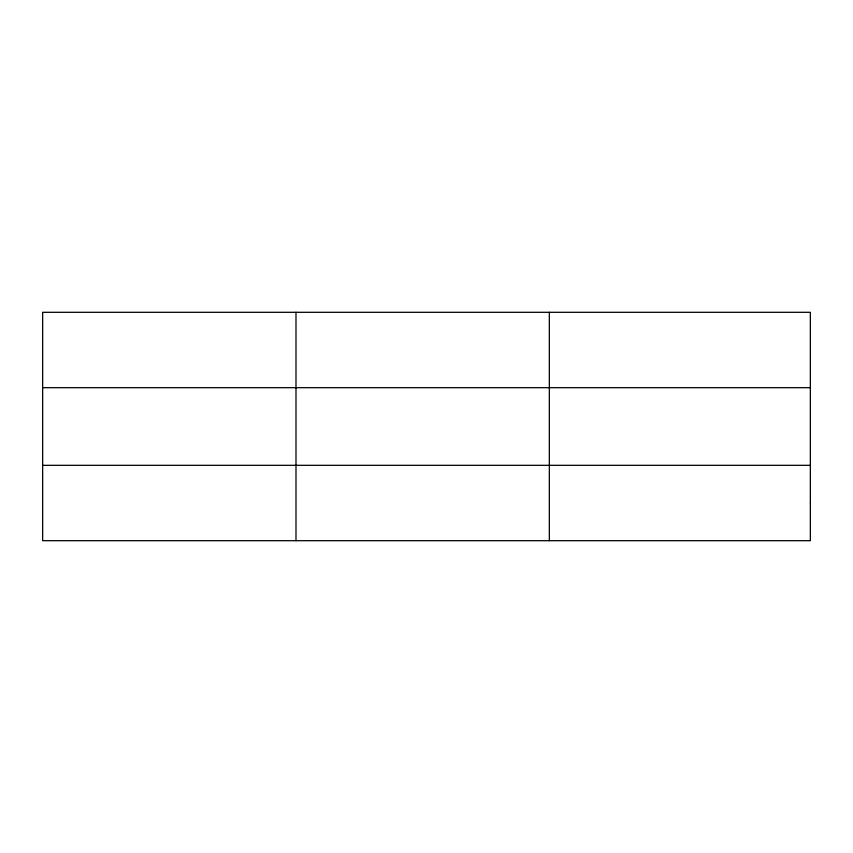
<?xml version="1.0" encoding="UTF-8"?>
<svg xmlns="http://www.w3.org/2000/svg" width="853" height="853" viewBox="0 0 853 853"><rect width="100%" height="100%" fill="white"/><g stroke="black" fill="none" stroke-linecap="round" stroke-linejoin="round"><path stroke-width="1.28" d="M295.991 540.695L295.991 312.305M549.332 540.695L549.332 312.305M42.65 387.678L810.35 387.678M42.65 465.322L810.35 465.322M810.35 503.014L810.35 540.695L42.65 540.695L42.65 312.305L810.35 312.305L810.35 503.014"/></g></svg>
